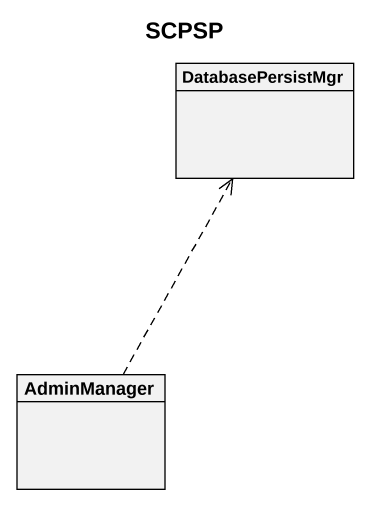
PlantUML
@startuml
title SCPSP
hide circle
hide empty members
class DatabasePersistMgr
class AdminManager
AdminManager .up.> DatabasePersistMgr
@enduml
